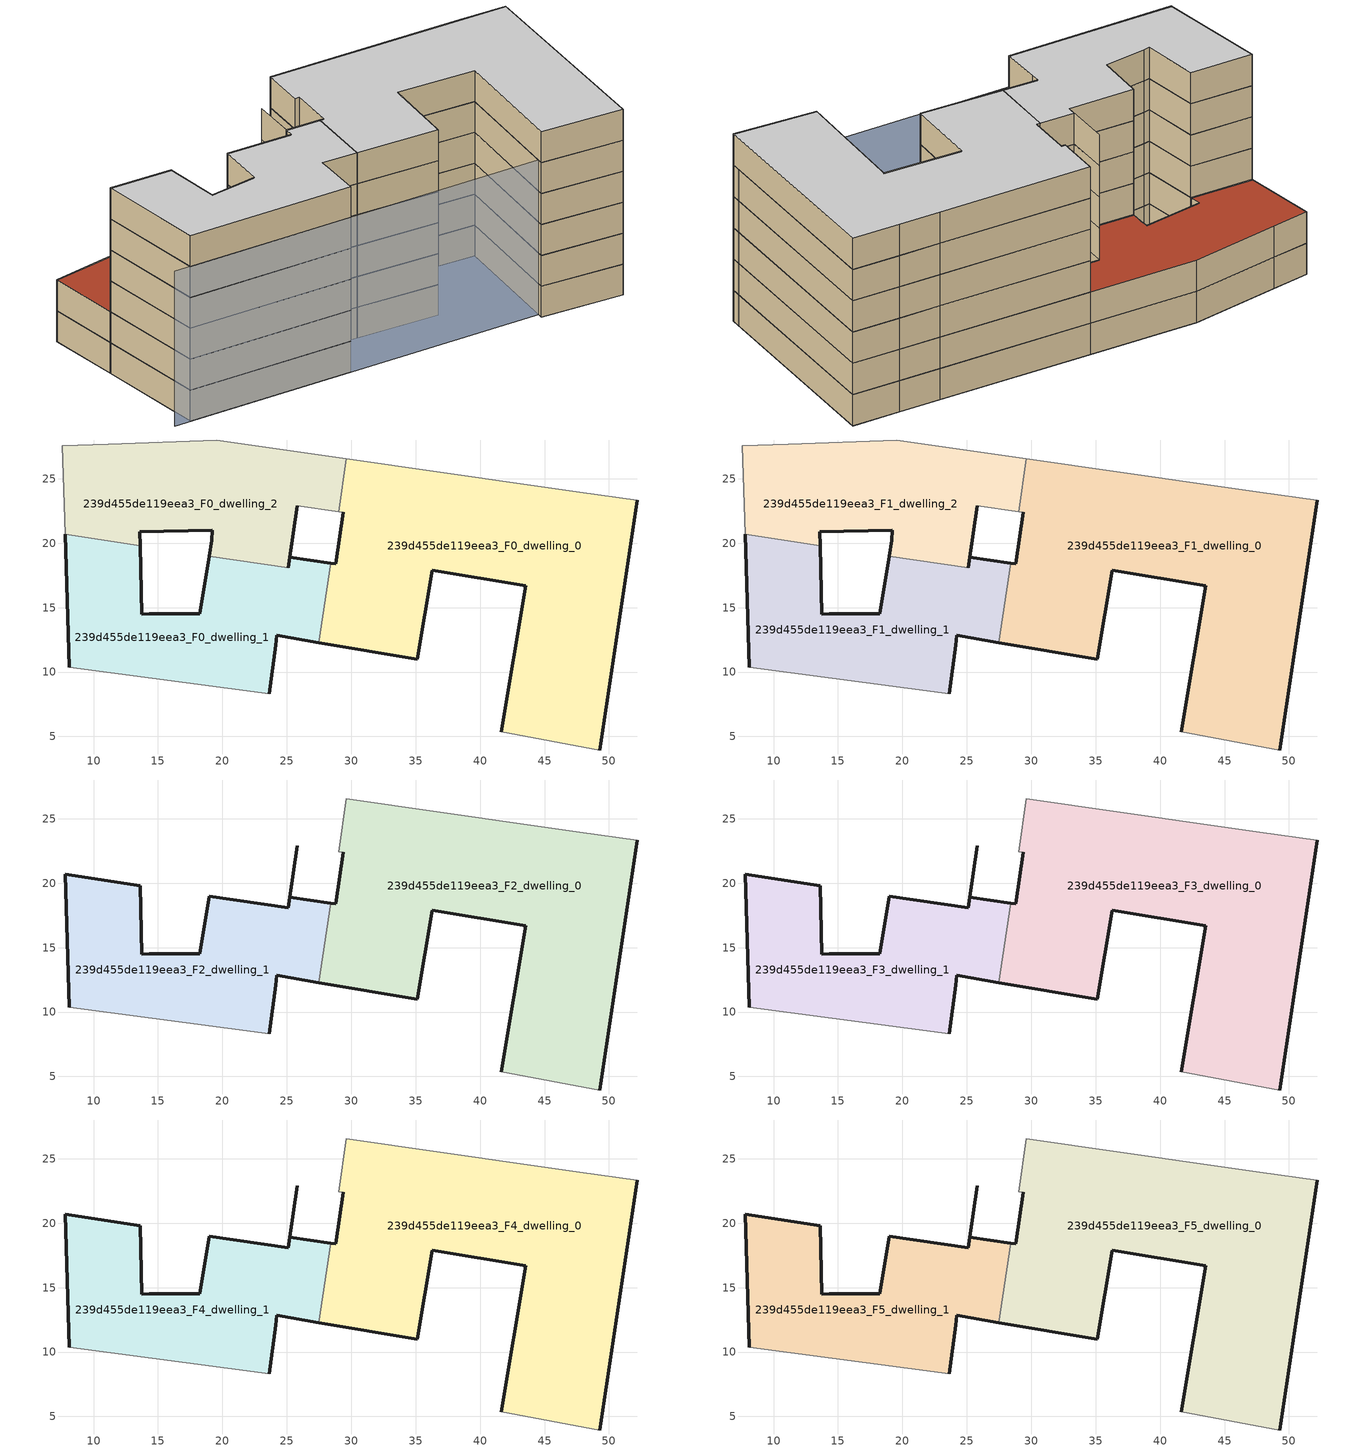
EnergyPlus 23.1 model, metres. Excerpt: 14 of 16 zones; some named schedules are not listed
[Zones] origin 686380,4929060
239d455de119eea3_F0_dwelling_0
 floor ground (EU_floor_Construction): 49.28,3.95 52.19,23.33 47.74,23.97 43.93,24.51 29.63,26.56 29.01,22.44 29.38,22.39 28.79,18.39 28.41,18.45 27.49,12.28 35.13,10.98 36.3,17.91 43.55,16.68 41.63,5.38 z0
 wall outside (EU_wall_Construction): 28.41,18.45 28.79,18.39 29.38,22.39 / 52.19,23.33 49.28,3.95 / 41.63,5.38 43.55,16.68 36.3,17.91 35.13,10.98 27.49,12.28 z0:3
 wall adiabatic (EU_wall_Construction): 29.38,22.39 29.01,22.44 / 29.63,26.56 43.93,24.51 47.74,23.97 52.19,23.33 / 49.28,3.95 41.63,5.38 z0:3
 wall to 239d455de119eea3_F0_dwelling_2 (EU_wall_Construction): 29.01,22.44 29.63,26.56 z0:3
 wall to 239d455de119eea3_F0_dwelling_1 (EU_wall_Construction): 27.49,12.28 28.41,18.45 z0:3
239d455de119eea3_F0_dwelling_1
 floor ground (EU_floor_Construction): 27.49,12.28 28.41,18.45 25.22,18.92 25.8,22.92 25.09,18.08 18.99,19 18.26,14.52 14.31,14.51 13.75,14.48 13.62,19.81 7.8,20.68 8.13,10.39 23.63,8.3 24.14,12.09 24.22,12.84 z0
 wall outside (EU_wall_Construction): 13.62,19.81 13.75,14.48 14.31,14.51 18.26,14.52 18.99,19 / 25.09,18.08 25.8,22.92 25.22,18.92 28.41,18.45 / 27.49,12.28 24.22,12.84 24.14,12.09 23.63,8.3 / 8.13,10.39 7.8,20.68 z0:3
 wall adiabatic (EU_wall_Construction): 23.63,8.3 8.13,10.39 z0:3
 wall to 239d455de119eea3_F0_dwelling_2 (EU_wall_Construction): 18.99,19 25.09,18.08 / 7.8,20.68 13.62,19.81 z0:3
239d455de119eea3_F0_dwelling_2
 floor ground (EU_floor_Construction): 29.01,22.44 29.63,26.56 19.57,28.01 11.16,27.68 7.58,27.57 7.8,20.68 13.62,19.81 13.59,20.88 19.23,21.02 19.19,20.21 18.99,19 25.09,18.08 25.79,22.92 z0
 wall outside (EU_wall_Construction): 25.79,22.92 25.09,18.08 / 18.99,19 19.19,20.21 19.23,21.02 13.59,20.88 13.62,19.81 z0:3
 wall adiabatic (EU_wall_Construction): 29.01,22.44 25.79,22.92 / 7.8,20.68 7.58,27.57 11.16,27.68 19.57,28.01 29.63,26.56 z0:3
239d455de119eea3_F1_dwelling_0
 floor to 239d455de119eea3_F0_dwelling_0 (EU_floor_Construction): 49.28,3.95 52.19,23.33 47.74,23.97 43.93,24.51 29.63,26.56 29.01,22.44 29.38,22.39 28.79,18.39 28.41,18.45 27.49,12.28 35.13,10.98 36.3,17.91 43.55,16.68 41.63,5.38 z3
 wall outside (EU_wall_Construction): 28.41,18.45 28.79,18.39 29.38,22.39 / 52.19,23.33 49.28,3.95 / 41.63,5.38 43.55,16.68 36.3,17.91 35.13,10.98 27.49,12.28 z3:6
 wall adiabatic (EU_wall_Construction): 29.38,22.39 29.01,22.44 / 29.63,26.56 43.93,24.51 47.74,23.97 52.19,23.33 / 49.28,3.95 41.63,5.38 z3:6
 wall to 239d455de119eea3_F1_dwelling_2 (EU_wall_Construction): 29.01,22.44 29.63,26.56 z3:6
 wall to 239d455de119eea3_F1_dwelling_1 (EU_wall_Construction): 27.49,12.28 28.41,18.45 z3:6
239d455de119eea3_F1_dwelling_1
 floor to 239d455de119eea3_F0_dwelling_1 (EU_floor_Construction): 27.49,12.28 28.41,18.45 25.22,18.92 25.48,20.7 25.09,18.08 18.99,19 18.26,14.52 14.31,14.51 13.75,14.48 13.62,19.81 7.8,20.68 8.13,10.39 23.63,8.3 24.14,12.09 24.22,12.84 z3
 wall outside (EU_wall_Construction): 13.62,19.81 13.75,14.48 14.31,14.51 18.26,14.52 18.99,19 / 25.09,18.08 25.8,22.92 25.22,18.92 28.41,18.45 / 27.49,12.28 24.22,12.84 24.14,12.09 23.63,8.3 / 8.13,10.39 7.8,20.68 z3:6
 wall adiabatic (EU_wall_Construction): 23.63,8.3 8.13,10.39 z3:6
 wall to 239d455de119eea3_F1_dwelling_2 (EU_wall_Construction): 18.99,19 25.09,18.08 / 7.8,20.68 13.62,19.81 z3:6
239d455de119eea3_F1_dwelling_2
 floor to 239d455de119eea3_F0_dwelling_2 (EU_floor_Construction): 29.01,22.44 29.63,26.56 19.57,28.01 11.16,27.68 7.58,27.57 7.8,20.68 13.62,19.81 13.59,20.88 19.23,21.02 19.19,20.21 18.99,19 25.09,18.08 25.79,22.92 z3
 wall outside (EU_wall_Construction): 25.79,22.92 25.09,18.08 / 18.99,19 19.19,20.21 19.23,21.02 13.59,20.88 13.62,19.81 z3:6
 wall adiabatic (EU_wall_Construction): 29.01,22.44 25.79,22.92 / 7.8,20.68 7.58,27.57 11.16,27.68 19.57,28.01 29.63,26.56 z3:6
 roof outside (EU_roof_Construction): 29.63,26.56 29.01,22.44 25.79,22.92 25.09,18.08 18.99,19 19.19,20.21 19.23,21.02 13.59,20.88 13.62,19.81 7.8,20.68 7.58,27.57 11.16,27.68 19.57,28.01 z6
239d455de119eea3_F2_dwelling_0
 floor to 239d455de119eea3_F1_dwelling_0 (EU_floor_Construction): 49.28,3.95 52.19,23.33 47.74,23.97 43.93,24.51 29.63,26.56 29.01,22.44 29.38,22.39 28.79,18.39 28.41,18.45 27.49,12.28 35.13,10.98 36.3,17.91 43.55,16.68 41.63,5.38 z6
 wall outside (EU_wall_Construction): 28.41,18.45 28.79,18.39 29.38,22.39 / 52.19,23.33 49.28,3.95 / 41.63,5.38 43.55,16.68 36.3,17.91 35.13,10.98 27.49,12.28 z6:9
 wall adiabatic (EU_wall_Construction): 29.38,22.39 29.01,22.44 29.63,26.56 43.93,24.51 47.74,23.97 52.19,23.33 / 49.28,3.95 41.63,5.38 z6:9
 wall to 239d455de119eea3_F2_dwelling_1 (EU_wall_Construction): 27.49,12.28 28.41,18.45 z6:9
239d455de119eea3_F2_dwelling_1
 floor to 239d455de119eea3_F1_dwelling_1 (EU_floor_Construction): 27.49,12.28 28.41,18.45 25.22,18.92 25.48,20.7 25.09,18.08 18.99,19 18.26,14.52 14.31,14.51 13.75,14.48 13.62,19.81 7.8,20.68 8.13,10.39 23.63,8.3 24.14,12.09 24.22,12.84 z6
 wall outside (EU_wall_Construction): 27.49,12.28 24.22,12.84 24.14,12.09 23.63,8.3 / 8.13,10.39 7.8,20.68 13.62,19.81 13.75,14.48 14.31,14.51 18.26,14.52 18.99,19 25.09,18.08 25.8,22.92 25.22,18.92 28.41,18.45 z6:9
 wall adiabatic (EU_wall_Construction): 23.63,8.3 8.13,10.39 z6:9
239d455de119eea3_F3_dwelling_0
 floor to 239d455de119eea3_F2_dwelling_0 (EU_floor_Construction): 49.28,3.95 52.19,23.33 47.74,23.97 43.93,24.51 29.63,26.56 29.01,22.44 29.38,22.39 28.79,18.39 28.41,18.45 27.49,12.28 35.13,10.98 36.3,17.91 43.55,16.68 41.63,5.38 z9
 wall outside (EU_wall_Construction): 28.41,18.45 28.79,18.39 29.38,22.39 / 52.19,23.33 49.28,3.95 / 41.63,5.38 43.55,16.68 36.3,17.91 35.13,10.98 27.49,12.28 z9:12
 wall adiabatic (EU_wall_Construction): 29.38,22.39 29.01,22.44 29.63,26.56 43.93,24.51 47.74,23.97 52.19,23.33 / 49.28,3.95 41.63,5.38 z9:12
 wall to 239d455de119eea3_F3_dwelling_1 (EU_wall_Construction): 27.49,12.28 28.41,18.45 z9:12
239d455de119eea3_F3_dwelling_1
 floor to 239d455de119eea3_F2_dwelling_1 (EU_floor_Construction): 27.49,12.28 28.41,18.45 25.22,18.92 25.48,20.7 25.09,18.08 18.99,19 18.26,14.52 14.31,14.51 13.75,14.48 13.62,19.81 7.8,20.68 8.13,10.39 23.63,8.3 24.14,12.09 24.22,12.84 z9
 wall outside (EU_wall_Construction): 27.49,12.28 24.22,12.84 24.14,12.09 23.63,8.3 / 8.13,10.39 7.8,20.68 13.62,19.81 13.75,14.48 14.31,14.51 18.26,14.52 18.99,19 25.09,18.08 25.8,22.92 25.22,18.92 28.41,18.45 z9:12
 wall adiabatic (EU_wall_Construction): 23.63,8.3 8.13,10.39 z9:12
239d455de119eea3_F4_dwelling_0
 floor to 239d455de119eea3_F3_dwelling_0 (EU_floor_Construction): 49.28,3.95 52.19,23.33 47.74,23.97 43.93,24.51 29.63,26.56 29.01,22.44 29.38,22.39 28.79,18.39 28.41,18.45 27.49,12.28 35.13,10.98 36.3,17.91 43.55,16.68 41.63,5.38 z12
 wall outside (EU_wall_Construction): 28.41,18.45 28.79,18.39 29.38,22.39 / 52.19,23.33 49.28,3.95 / 41.63,5.38 43.55,16.68 36.3,17.91 35.13,10.98 27.49,12.28 z12:15
 wall adiabatic (EU_wall_Construction): 29.38,22.39 29.01,22.44 29.63,26.56 43.93,24.51 47.74,23.97 52.19,23.33 / 49.28,3.95 41.63,5.38 z12:15
 wall to 239d455de119eea3_F4_dwelling_1 (EU_wall_Construction): 27.49,12.28 28.41,18.45 z12:15
239d455de119eea3_F4_dwelling_1
 floor to 239d455de119eea3_F3_dwelling_1 (EU_floor_Construction): 27.49,12.28 28.41,18.45 25.22,18.92 25.48,20.7 25.09,18.08 18.99,19 18.26,14.52 14.31,14.51 13.75,14.48 13.62,19.81 7.8,20.68 8.13,10.39 23.63,8.3 24.14,12.09 24.22,12.84 z12
 wall outside (EU_wall_Construction): 27.49,12.28 24.22,12.84 24.14,12.09 23.63,8.3 / 8.13,10.39 7.8,20.68 13.62,19.81 13.75,14.48 14.31,14.51 18.26,14.52 18.99,19 25.09,18.08 25.8,22.92 25.22,18.92 28.41,18.45 z12:15
 wall adiabatic (EU_wall_Construction): 23.63,8.3 8.13,10.39 z12:15
239d455de119eea3_F5_dwelling_0
 floor to 239d455de119eea3_F4_dwelling_0 (EU_floor_Construction): 49.28,3.95 52.19,23.33 47.74,23.97 43.93,24.51 29.63,26.56 29.01,22.44 29.38,22.39 28.79,18.39 28.41,18.45 27.49,12.28 35.13,10.98 36.3,17.91 43.55,16.68 41.63,5.38 z15
 wall outside (EU_wall_Construction): 28.41,18.45 28.79,18.39 29.38,22.39 / 52.19,23.33 49.28,3.95 / 41.63,5.38 43.55,16.68 36.3,17.91 35.13,10.98 27.49,12.28 z15:18
 wall adiabatic (EU_wall_Construction): 29.38,22.39 29.01,22.44 29.63,26.56 43.93,24.51 47.74,23.97 52.19,23.33 / 49.28,3.95 41.63,5.38 z15:18
 wall to 239d455de119eea3_F5_dwelling_1 (EU_wall_Construction): 27.49,12.28 28.41,18.45 z15:18
 ceiling to 239d455de119eea3_F6_dwelling_0 (EU_floor_Construction): 52.19,23.33 49.28,3.95 41.63,5.38 43.55,16.68 36.3,17.91 35.13,10.98 27.49,12.28 28.41,18.45 28.79,18.39 29.38,22.39 29.01,22.44 29.63,26.56 43.93,24.51 47.74,23.97 z18
239d455de119eea3_F5_dwelling_1
 floor to 239d455de119eea3_F4_dwelling_1 (EU_floor_Construction): 27.49,12.28 28.41,18.45 25.22,18.92 25.48,20.7 25.09,18.08 18.99,19 18.26,14.52 14.31,14.51 13.75,14.48 13.62,19.81 7.8,20.68 8.13,10.39 23.63,8.3 24.14,12.09 24.22,12.84 z15
 wall outside (EU_wall_Construction): 27.49,12.28 24.22,12.84 24.14,12.09 23.63,8.3 / 8.13,10.39 7.8,20.68 13.62,19.81 13.75,14.48 14.31,14.51 18.26,14.52 18.99,19 25.09,18.08 25.8,22.92 25.22,18.92 28.41,18.45 z15:18
 wall adiabatic (EU_wall_Construction): 23.63,8.3 8.13,10.39 z15:18
 ceiling to 239d455de119eea3_F6_dwelling_1 (EU_floor_Construction): 28.41,18.45 27.49,12.28 24.22,12.84 24.14,12.09 23.63,8.3 8.13,10.39 7.8,20.68 13.62,19.81 13.75,14.48 14.31,14.51 18.26,14.52 18.99,19 25.09,18.08 25.48,20.7 25.22,18.92 z18
shading: 6.63,10.59 49.4,4.82 z0:15
[Building]
EU S2 Campaign: North Axis=0; Terrain=City; Solar Distribution=FullExterior
[Site:Location]
Bologna: Latitude=44.5; Longitude=11.25; Time Zone=1; Elevation=37
[SizingPeriod:WeatherFileDays]
AnnualSizingPeriod: Begin Month=1; Begin Day of Month=1; End Month=12; End Day of Month=31; Day of Week for Start Day=Monday; Use Weather File Daylight Saving Period=No; Use Weather File Rain and Snow Indicators=No
[MATERIAL]
EU_InternalMass_Material: Roughness=MediumRough; Thickness=0.1; Conductivity=1; Density=1800; Specific Heat=900; Thermal Absorptance=0.9; Solar Absorptance=0.7; Visible Absorptance=0.7
[MATERIAL:NOMASS] Roughness=MediumRough; Thermal Absorptance=0.9; Solar Absorptance=0.7; Visible Absorptance=0.7
Name | Thermal Resistance
EU_wall_NoMass | 0.905828
EU_roof_NoMass | 0.37593
EU_floor_NoMass | 0.67114
[CONSTRUCTION]
EU_wall_Construction: EU_wall_NoMass
EU_roof_Construction: EU_roof_NoMass
EU_floor_Construction: EU_floor_NoMass
EU_InternalMass_Construction: EU_InternalMass_Material
[ZONE] Type=1; Multiplier=1; Ceiling Height=autocalculate; Floor Area=autocalculate; Part of Total Floor Area=Yes
Name | Volume
239d455de119eea3_F0_dwelling_0; 239d455de119eea3_F1_dwelling_0; 239d455de119eea3_F2_dwelling_0; 239d455de119eea3_F3_dwelling_0; 239d455de119eea3_F4_dwelling_0; 239d455de119eea3_F5_dwelling_0 | 952.371
239d455de119eea3_F0_dwelling_1 | 484.392
239d455de119eea3_F1_dwelling_1; 239d455de119eea3_F2_dwelling_1; 239d455de119eea3_F3_dwelling_1; 239d455de119eea3_F4_dwelling_1; 239d455de119eea3_F5_dwelling_1 | 484.427
239d455de119eea3_F0_dwelling_2; 239d455de119eea3_F1_dwelling_2 | 467.892
[INTERNALMASS] Construction=EU_InternalMass_Construction
Name | Zone or ZoneList | Surface Area
239d455de119eea3_F0_dwelling_0_EU_InternalMass | 239d455de119eea3_F0_dwelling_0 | 317.458
239d455de119eea3_F0_dwelling_1_EU_InternalMass | 239d455de119eea3_F0_dwelling_1 | 161.489
239d455de119eea3_F0_dwelling_2_EU_InternalMass | 239d455de119eea3_F0_dwelling_2 | 155.965
239d455de119eea3_F1_dwelling_0_EU_InternalMass | 239d455de119eea3_F1_dwelling_0 | 317.458
239d455de119eea3_F1_dwelling_1_EU_InternalMass | 239d455de119eea3_F1_dwelling_1 | 161.489
239d455de119eea3_F1_dwelling_2_EU_InternalMass | 239d455de119eea3_F1_dwelling_2 | 155.965
239d455de119eea3_F2_dwelling_0_EU_InternalMass | 239d455de119eea3_F2_dwelling_0 | 420.941
239d455de119eea3_F2_dwelling_1_EU_InternalMass | 239d455de119eea3_F2_dwelling_1 | 213.978
239d455de119eea3_F3_dwelling_0_EU_InternalMass | 239d455de119eea3_F3_dwelling_0 | 420.941
239d455de119eea3_F3_dwelling_1_EU_InternalMass | 239d455de119eea3_F3_dwelling_1 | 213.978
239d455de119eea3_F4_dwelling_0_EU_InternalMass | 239d455de119eea3_F4_dwelling_0 | 420.941
239d455de119eea3_F4_dwelling_1_EU_InternalMass | 239d455de119eea3_F4_dwelling_1 | 213.978
239d455de119eea3_F5_dwelling_0_EU_InternalMass | 239d455de119eea3_F5_dwelling_0 | 420.941
239d455de119eea3_F5_dwelling_1_EU_InternalMass | 239d455de119eea3_F5_dwelling_1 | 213.978
[OTHEREQUIPMENT] Fuel Type=Electricity; Design Level Calculation Method=Watts/Area; Power per Zone Floor Area=1; Fraction Latent=0; Fraction Radiant=0; Fraction Lost=0; Carbon Dioxide Generation Rate=0; EndUse Subcategory=EU_Step8_InternalGains
Name | Zone or ZoneList or Space or SpaceList | Schedule
EU_Step8_InternalGain_239d455de119eea3_F0_dwelling_0_f000 | 239d455de119eea3_F0_dwelling_0 | EU_Step8_GainSchedule_239d455de119eea3_F0_dwelling_0_f000
EU_Step8_InternalGain_239d455de119eea3_F0_dwelling_1_f000 | 239d455de119eea3_F0_dwelling_1 | EU_Step8_GainSchedule_239d455de119eea3_F0_dwelling_1_f000
EU_Step8_InternalGain_239d455de119eea3_F0_dwelling_2_f000 | 239d455de119eea3_F0_dwelling_2 | EU_Step8_GainSchedule_239d455de119eea3_F0_dwelling_2_f000
EU_Step8_InternalGain_239d455de119eea3_F1_dwelling_0_f000 | 239d455de119eea3_F1_dwelling_0 | EU_Step8_GainSchedule_239d455de119eea3_F1_dwelling_0_f000
EU_Step8_InternalGain_239d455de119eea3_F1_dwelling_1_f000 | 239d455de119eea3_F1_dwelling_1 | EU_Step8_GainSchedule_239d455de119eea3_F1_dwelling_1_f000
EU_Step8_InternalGain_239d455de119eea3_F1_dwelling_2_f000 | 239d455de119eea3_F1_dwelling_2 | EU_Step8_GainSchedule_239d455de119eea3_F1_dwelling_2_f000
EU_Step8_InternalGain_239d455de119eea3_F2_dwelling_0_f000 | 239d455de119eea3_F2_dwelling_0 | EU_Step8_GainSchedule_239d455de119eea3_F2_dwelling_0_f000
EU_Step8_InternalGain_239d455de119eea3_F2_dwelling_1_f000 | 239d455de119eea3_F2_dwelling_1 | EU_Step8_GainSchedule_239d455de119eea3_F2_dwelling_1_f000
EU_Step8_InternalGain_239d455de119eea3_F3_dwelling_0_f000 | 239d455de119eea3_F3_dwelling_0 | EU_Step8_GainSchedule_239d455de119eea3_F3_dwelling_0_f000
EU_Step8_InternalGain_239d455de119eea3_F3_dwelling_1_f000 | 239d455de119eea3_F3_dwelling_1 | EU_Step8_GainSchedule_239d455de119eea3_F3_dwelling_1_f000
EU_Step8_InternalGain_239d455de119eea3_F4_dwelling_0_f000 | 239d455de119eea3_F4_dwelling_0 | EU_Step8_GainSchedule_239d455de119eea3_F4_dwelling_0_f000
EU_Step8_InternalGain_239d455de119eea3_F4_dwelling_1_f000 | 239d455de119eea3_F4_dwelling_1 | EU_Step8_GainSchedule_239d455de119eea3_F4_dwelling_1_f000
EU_Step8_InternalGain_239d455de119eea3_F5_dwelling_0_f000 | 239d455de119eea3_F5_dwelling_0 | EU_Step8_GainSchedule_239d455de119eea3_F5_dwelling_0_f000
EU_Step8_InternalGain_239d455de119eea3_F5_dwelling_1_f000 | 239d455de119eea3_F5_dwelling_1 | EU_Step8_GainSchedule_239d455de119eea3_F5_dwelling_1_f000
[ZONEVENTILATION:DESIGNFLOWRATE] Schedule=EU_AlwaysOn; Design Flow Rate Calculation Method=AirChanges/Hour; Air Changes per Hour=0.73129; Ventilation Type=Natural; Fan Pressure Rise=0; Fan Total Efficiency=1; Constant Term Coefficient=1; Temperature Term Coefficient=0; Velocity Term Coefficient=0; Velocity Squared Term Coefficient=0; Minimum Indoor Temperature=-100; Maximum Indoor Temperature=100; Delta Temperature=-100; Minimum Outdoor Temperature=-100; Maximum Outdoor Temperature=100; Maximum Wind Speed=40
Name | Zone or ZoneList or Space or SpaceList
EU_ConstantAir_239d455de119eea3_F0_dwelling_0 | 239d455de119eea3_F0_dwelling_0
EU_ConstantAir_239d455de119eea3_F0_dwelling_1 | 239d455de119eea3_F0_dwelling_1
EU_ConstantAir_239d455de119eea3_F0_dwelling_2 | 239d455de119eea3_F0_dwelling_2
EU_ConstantAir_239d455de119eea3_F1_dwelling_0 | 239d455de119eea3_F1_dwelling_0
EU_ConstantAir_239d455de119eea3_F1_dwelling_1 | 239d455de119eea3_F1_dwelling_1
EU_ConstantAir_239d455de119eea3_F1_dwelling_2 | 239d455de119eea3_F1_dwelling_2
EU_ConstantAir_239d455de119eea3_F2_dwelling_0 | 239d455de119eea3_F2_dwelling_0
EU_ConstantAir_239d455de119eea3_F2_dwelling_1 | 239d455de119eea3_F2_dwelling_1
EU_ConstantAir_239d455de119eea3_F3_dwelling_0 | 239d455de119eea3_F3_dwelling_0
EU_ConstantAir_239d455de119eea3_F3_dwelling_1 | 239d455de119eea3_F3_dwelling_1
EU_ConstantAir_239d455de119eea3_F4_dwelling_0 | 239d455de119eea3_F4_dwelling_0
EU_ConstantAir_239d455de119eea3_F4_dwelling_1 | 239d455de119eea3_F4_dwelling_1
EU_ConstantAir_239d455de119eea3_F5_dwelling_0 | 239d455de119eea3_F5_dwelling_0
EU_ConstantAir_239d455de119eea3_F5_dwelling_1 | 239d455de119eea3_F5_dwelling_1
[HVACTEMPLATE:THERMOSTAT] Constant Heating Setpoint=20; Constant Cooling Setpoint=50
EU_HeatOnly_239d455de119eea3_F0_dwelling_0; EU_HeatOnly_239d455de119eea3_F0_dwelling_1; EU_HeatOnly_239d455de119eea3_F0_dwelling_2; EU_HeatOnly_239d455de119eea3_F1_dwelling_0; EU_HeatOnly_239d455de119eea3_F1_dwelling_1; EU_HeatOnly_239d455de119eea3_F1_dwelling_2
